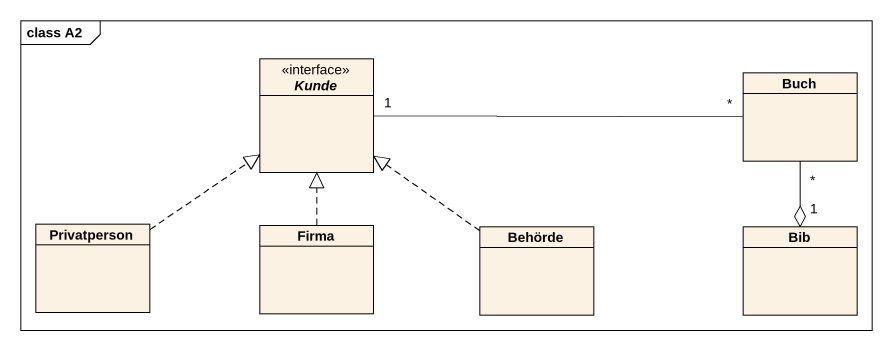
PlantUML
@startuml
mainframe class A2
hide circle
hide empty members
interface Kunde
class Buch
class Privatperson
class Firma
class Behörde
class Bib
Kunde "1" -right- "*" Buch
Buch "*" --o "1" Bib
Privatperson .up.|> Kunde
Firma .up.|> Kunde
Behörde .up.|> Kunde
@enduml
